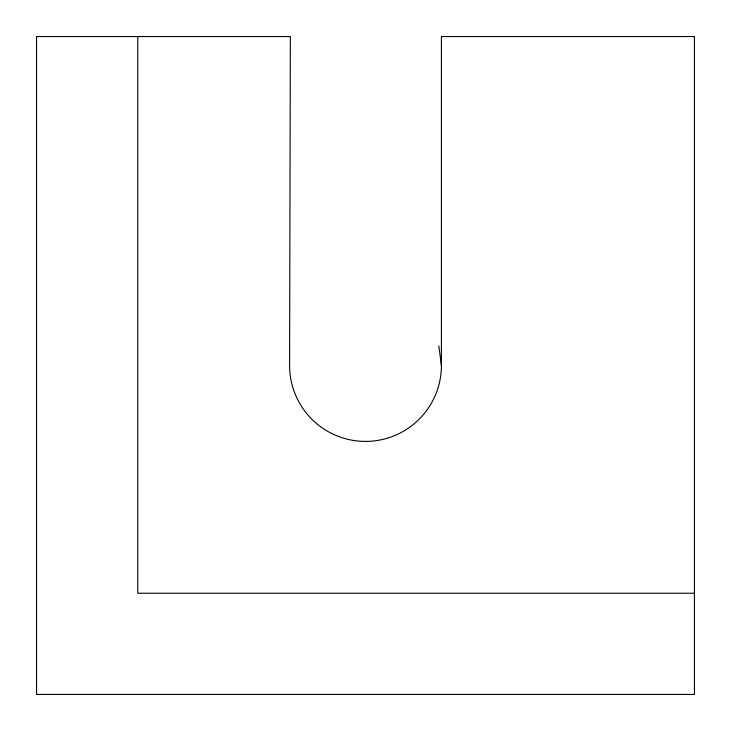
<?xml version="1.0" encoding="UTF-8"?>
<svg xmlns="http://www.w3.org/2000/svg" width="731" height="731" viewBox="0 0 731 731"><rect width="100%" height="100%" fill="white"/><g stroke="black" fill="none" stroke-linecap="round" stroke-linejoin="round"><path stroke-width="1.1" d="M694.45 593.234L137.766 593.234L137.766 36.55M438.828 345.854L441.414 365.5A75.914 75.914 0 0 1 365.5 441.414A75.914 75.914 0 0 1 289.586 365.5L290.353 36.55L36.55 36.55L36.55 694.45L694.45 694.45L694.45 36.55L441.414 36.55L441.414 365.5"/></g></svg>
